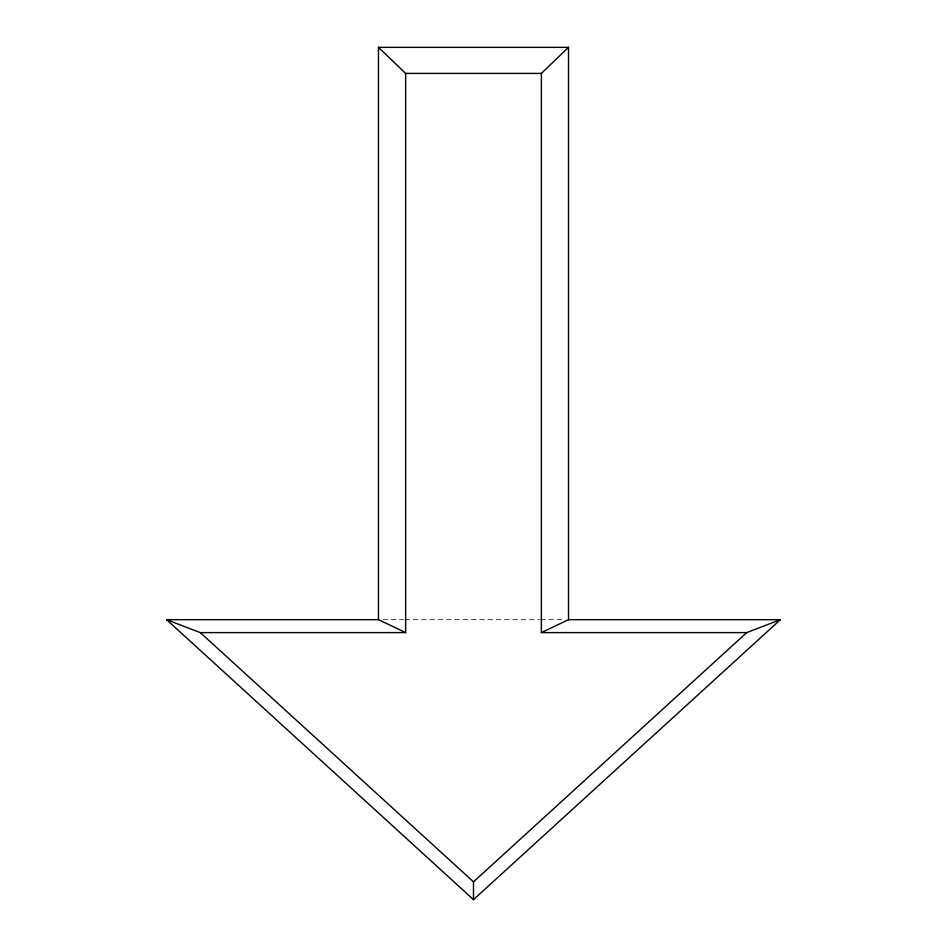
<?xml version="1.0" encoding="UTF-8"?>
<svg xmlns="http://www.w3.org/2000/svg" width="947" height="947" viewBox="0 0 947 947"><rect width="100%" height="100%" fill="white"/><g stroke="black" fill="none" stroke-linecap="round" stroke-linejoin="round"><path stroke-width="0.71" stroke-dasharray="4.74 3.55" d="M382.896 619.681L403.529 619.681M404.996 619.681L539.056 619.681M540.524 619.681L564.104 619.681"/><path stroke-width="1.42" d="M541.364 73.416L568.52 47.35L568.52 619.681L541.364 632.596L541.364 73.416L405.636 73.416L378.48 47.35L378.48 619.681L405.636 632.596L405.636 73.416M473.5 899.65L473.5 881.835L746.71 632.596L780.387 619.681L473.5 899.65L166.613 619.681L378.48 619.681M378.48 47.35L568.52 47.35M568.52 619.681L780.387 619.681M166.613 619.681L200.291 632.596L405.636 632.596M541.364 632.596L746.71 632.596M200.291 632.596L473.5 881.835"/></g></svg>
